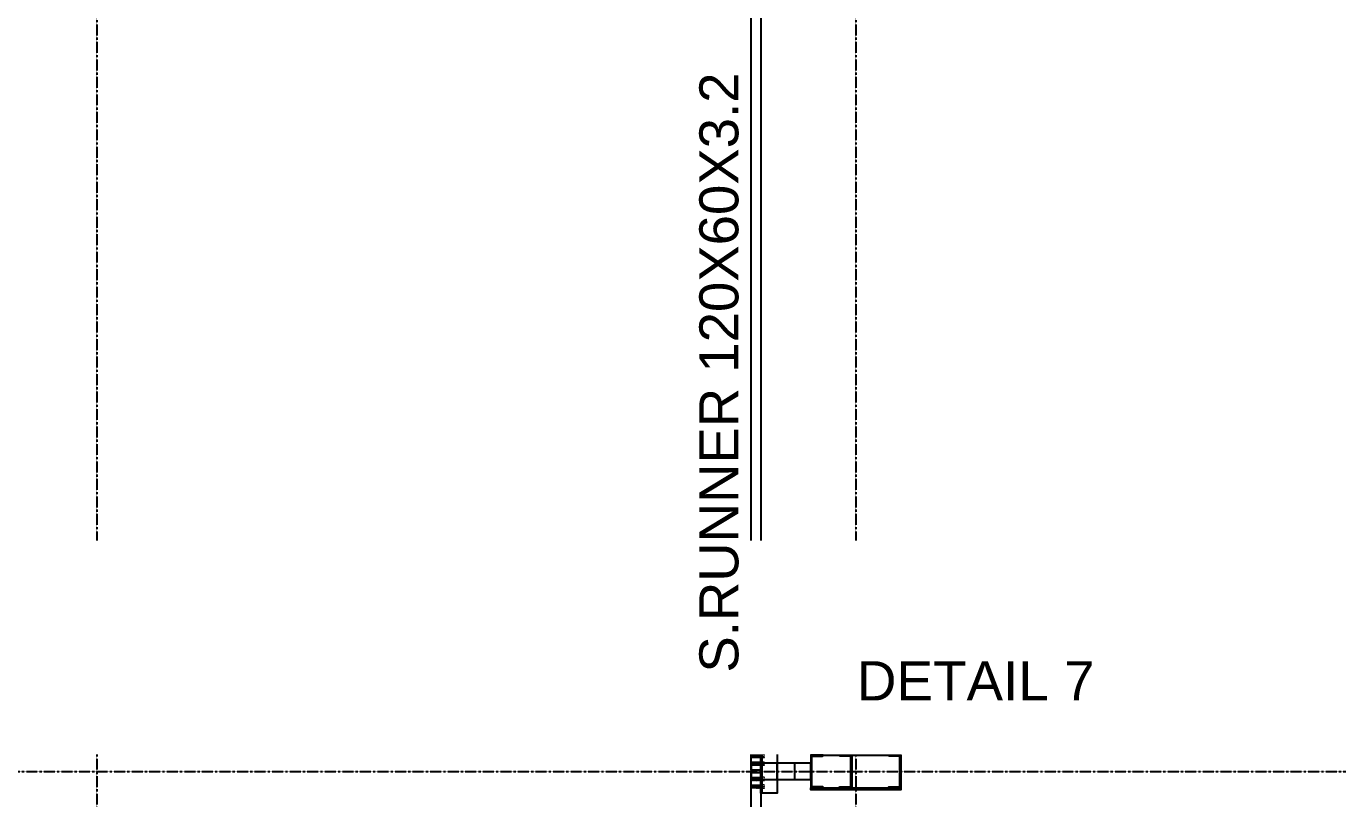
# Model space of a CAD drawing. Header units: millimetres. Extents: x 3470347 to 5996549, y -3470518 to 17149644.
# Drawn here: x 4990459 to 4998478, y 6781624 to 6786348 of the extents above; entities that cross this region are included whole.
import ezdxf
from ezdxf.enums import TextEntityAlignment as Align

# ---------------------------------------------------------------- set-up
doc = ezdxf.new("R2010")
doc.units = ezdxf.units.MM
doc.header["$MEASUREMENT"] = 0
doc.linetypes.add('CENTERX2', pattern=[4, 2.5, -0.5, 0.5, -0.5])
doc.linetypes.add('Continous', pattern=[0])
doc.layers.get('0').update_dxf_attribs({"linetype": 'CONTINUOUS', "lineweight": 25})
doc.layers.add('5', color=3, linetype='CONTINUOUS')
doc.layers.add('lintel', color=2, linetype='CONTINUOUS')
for name, color, linetype, lineweight in [('6 TEXT', 7, 'CONTINUOUS', 25), ('channnel', 2, 'CONTINUOUS', 15), ('rRCC 2', 40, 'CONTINUOUS', 15)]:
    doc.layers.add(name, color=color, linetype=linetype, lineweight=lineweight)
doc.layers.add('rFOUNDATION', color=7, linetype='Continous', lineweight=15, true_color=0xd26722)
doc.styles.add('PDF Arial', font='arial.ttf')
doc.styles.add('TEXT3', font='geniso.shx')
doc.styles.add('TITLE', font='arial.ttf')

msp = doc.modelspace()

# ---------------------------------------------------------------- hatches: boundary and pattern name
at = {"layer": '6 TEXT', "linetype": 'ByBlock'}
h = msp.add_hatch(color=8, dxfattribs=at)
h.dxf.hatch_style = 1
h.paths.add_polyline_path([(4995262.08, 6781885.67), (4995328.08, 6781885.67, 0.4142136), (4995331.08, 6781888.67), (4995331.08, 6781891.67), (4995256.08, 6781891.67), (4995256.08, 6781691.67), (4995331.08, 6781691.67), (4995331.08, 6781694.67, 0.4142136), (4995328.08, 6781697.67), (4995262.08, 6781697.67)])
h = msp.add_hatch(color=8, dxfattribs=at)
h.dxf.hatch_style = 1
h.paths.add_polyline_path([(4995800.08, 6781885.67), (4995734.08, 6781885.67, -0.4142136), (4995731.08, 6781888.67), (4995731.08, 6781891.67), (4995806.08, 6781891.67), (4995806.08, 6781691.67), (4995731.08, 6781691.67), (4995731.08, 6781694.67, -0.4142136), (4995734.08, 6781697.67), (4995800.08, 6781697.67)])

# ---------------------------------------------------------------- linework, layer by layer
at = {"color": 3}
msp.add_line((4994959.08, 6781658.34), (4994959.08, 6781925.01), dxfattribs=at)
at = {"color": 8, "linetype": 'ByBlock'}
for p, q in [((4994959.08, 6781893.01), (4994891.08, 6781893.01)), ((4994959.08, 6781885.01), (4994891.08, 6781885.01)), ((4994959.08, 6781877.01), (4994891.08, 6781877.01)), ((4994959.08, 6781846.34), (4994891.08, 6781846.34)), ((4994959.08, 6781838.34), (4994891.08, 6781838.34)), ((4994959.08, 6781838.34), (4994891.08, 6781838.34)), ((4994959.08, 6781830.34), (4994891.08, 6781830.34)), ((4994959.08, 6781753.01), (4994891.08, 6781753.01)), ((4994959.08, 6781745.01), (4994891.08, 6781745.01)), ((4994959.08, 6781745.01), (4994891.08, 6781745.01)), ((4994959.08, 6781737.01), (4994891.08, 6781737.01)), ((4994959.08, 6781706.34), (4994891.08, 6781706.34)), ((4994959.08, 6781698.34), (4994891.08, 6781698.34)), ((4994959.08, 6781690.34), (4994891.08, 6781690.34))]:
    msp.add_line(p, q, dxfattribs=at)
at = {"color": 2}
for p, q in [((4994951.08, 6781798.34), (4994891.08, 6781798.34)), ((4994951.08, 6781798.34), (4994891.08, 6781798.34)), ((4994951.08, 6781785.01), (4994891.08, 6781785.01)), ((4994951.08, 6781785.01), (4994891.08, 6781785.01))]:
    msp.add_line(p, q, dxfattribs=at)
at = {"color": 6, "linetype": 'ByBlock'}
for points in [[(4994951.08, 6781798.34), (4994891.08, 6781798.34), (4994891.08, 6786662.01), (4994951.08, 6786662.01)], [(4994951.08, 6777759.34), (4994891.08, 6777759.34), (4994891.08, 6781785.01), (4994951.08, 6781785.01)]]:
    msp.add_lwpolyline(points, close=True, dxfattribs=at)
at = {"color": 3}
for points in [[(4995051.08, 6781925.01), (4995051.08, 6781658.34), (4994951.08, 6781658.34), (4994951.08, 6781925.01)], [(4994951.08, 6781741.67), (4995051.08, 6781741.67), (4995051.08, 6781841.67), (4994951.08, 6781841.67)], [(4995156.08, 6781741.67), (4995256.08, 6781741.67), (4995256.08, 6781841.67), (4995156.08, 6781841.67)]]:
    msp.add_lwpolyline(points, close=True, dxfattribs=at)
at = {"layer": '6 TEXT', "color": 8, "linetype": 'CENTERX2', "ltscale": 0.5}
for p, q in [((4990891.08, 6817657.4), (4990891.08, 6774264.13)), ((4995531.08, 6817657.4), (4995531.08, 6774264.13))]:
    msp.add_line(p, q, dxfattribs=at)
at = {"layer": '6 TEXT', "color": 6, "linetype": 'ByBlock'}
for points in [[(4995331.08, 6781888.67), (4995331.08, 6781891.67), (4995256.08, 6781891.67), (4995256.08, 6781691.67), (4995331.08, 6781691.67), (4995331.08, 6781694.67, 0.4142136), (4995328.08, 6781697.67), (4995262.08, 6781697.67), (4995262.08, 6781885.67), (4995328.08, 6781885.67, 0.4142136)], [(4995731.08, 6781888.67), (4995731.08, 6781891.67), (4995806.08, 6781891.67), (4995806.08, 6781691.67), (4995731.08, 6781691.67), (4995731.08, 6781694.67, -0.4142136), (4995734.08, 6781697.67), (4995800.08, 6781697.67), (4995800.08, 6781885.67), (4995734.08, 6781885.67, -0.4142136)]]:
    msp.add_lwpolyline(points, format="xyb", close=True, dxfattribs=at)
at = {"layer": '6 TEXT', "color": 8, "linetype": 'CENTERX2', "ltscale": 0.5}
msp.add_lwpolyline([(4982503.56, 6781791.67), (5022418.94, 6781791.67)], dxfattribs=at)
at = {"layer": 'channnel', "color": 8, "linetype": 'ByBlock'}
for p, q in [((4994959.08, 6781893.01), (4994891.08, 6781893.01)), ((4994891.08, 6781893.01), (4994891.08, 6781877.01)), ((4994959.08, 6781877.01), (4994891.08, 6781877.01)), ((4994959.08, 6781846.34), (4994891.08, 6781846.34)), ((4994891.08, 6781846.34), (4994891.08, 6781830.34)), ((4994959.08, 6781830.34), (4994891.08, 6781830.34)), ((4994944.68, 6781877.01), (4994944.68, 6781893.01)), ((4994944.68, 6781830.34), (4994944.68, 6781846.34)), ((4994959.08, 6781895.67), (4994959.08, 6781874.34)), ((4994971.4, 6781895.67), (4994959.08, 6781895.67)), ((4994959.08, 6781885.01), (4994971.4, 6781885.01)), ((4994971.4, 6781874.34), (4994959.08, 6781874.34)), ((4994959.08, 6781849.01), (4994959.08, 6781827.67)), ((4994971.4, 6781849.01), (4994959.08, 6781849.01)), ((4994959.08, 6781838.34), (4994971.4, 6781838.34)), ((4994971.4, 6781827.67), (4994959.08, 6781827.67)), ((4994959.08, 6781753.01), (4994891.08, 6781753.01)), ((4994891.08, 6781737.01), (4994891.08, 6781753.01)), ((4994944.68, 6781753.01), (4994944.68, 6781737.01)), ((4994959.08, 6781734.34), (4994959.08, 6781755.67)), ((4994971.4, 6781755.67), (4994959.08, 6781755.67)), ((4994959.08, 6781745.01), (4994971.4, 6781745.01)), ((4994959.08, 6781737.01), (4994891.08, 6781737.01)), ((4994959.08, 6781706.34), (4994891.08, 6781706.34)), ((4994891.08, 6781690.34), (4994891.08, 6781706.34)), ((4994959.08, 6781690.34), (4994891.08, 6781690.34)), ((4994944.68, 6781706.34), (4994944.68, 6781690.34)), ((4994971.4, 6781734.34), (4994959.08, 6781734.34)), ((4994959.08, 6781687.67), (4994959.08, 6781709.01)), ((4994971.4, 6781709.01), (4994959.08, 6781709.01)), ((4994959.08, 6781698.34), (4994971.4, 6781698.34)), ((4994971.4, 6781687.67), (4994959.08, 6781687.67))]:
    msp.add_line(p, q, dxfattribs=at)
at = {"layer": 'channnel', "color": 8, "linetype": 'Continuous'}
for p, q in [((4994896.87, 6781877.59), (4994891.08, 6781890.02)), ((4994895.63, 6781877.01), (4994891.08, 6781886.76)), ((4994893.84, 6781877.59), (4994891.08, 6781883.51)), ((4994892.59, 6781877.01), (4994891.08, 6781880.26)), ((4994896.87, 6781830.92), (4994891.08, 6781843.35)), ((4994895.63, 6781830.34), (4994891.08, 6781840.1)), ((4994893.84, 6781830.92), (4994891.08, 6781836.84)), ((4994892.59, 6781830.34), (4994891.08, 6781833.59)), ((4994898.66, 6781877.01), (4994891.47, 6781892.43)), ((4994898.66, 6781830.34), (4994891.47, 6781845.76)), ((4994899.91, 6781877.59), (4994892.72, 6781893.01)), ((4994899.91, 6781830.92), (4994892.72, 6781846.34)), ((4994901.7, 6781877.01), (4994894.51, 6781892.43)), ((4994901.7, 6781830.34), (4994894.51, 6781845.76)), ((4994902.94, 6781877.59), (4994895.75, 6781893.01)), ((4994902.94, 6781830.92), (4994895.75, 6781846.34)), ((4994904.73, 6781877.01), (4994897.54, 6781892.43)), ((4994904.73, 6781830.34), (4994897.54, 6781845.76)), ((4994906.25, 6781877.01), (4994898.79, 6781893.01)), ((4994906.25, 6781830.34), (4994898.79, 6781846.34)), ((4994907.49, 6781877.59), (4994900.58, 6781892.43)), ((4994907.49, 6781830.92), (4994900.58, 6781845.76)), ((4994909.28, 6781877.01), (4994901.82, 6781893.01)), ((4994909.28, 6781830.34), (4994901.82, 6781846.34)), ((4994910.53, 6781877.59), (4994903.61, 6781892.43)), ((4994910.53, 6781830.92), (4994903.61, 6781845.76)), ((4994912.32, 6781877.01), (4994904.86, 6781893.01)), ((4994912.32, 6781830.34), (4994904.86, 6781846.34)), ((4994913.56, 6781877.59), (4994906.64, 6781892.43)), ((4994913.56, 6781830.92), (4994906.64, 6781845.76)), ((4994915.35, 6781877.01), (4994907.89, 6781893.01)), ((4994915.35, 6781830.34), (4994907.89, 6781846.34)), ((4994916.6, 6781877.59), (4994909.68, 6781892.43)), ((4994916.6, 6781830.92), (4994909.68, 6781845.76)), ((4994918.39, 6781877.01), (4994910.92, 6781893.01)), ((4994918.39, 6781830.34), (4994910.92, 6781846.34)), ((4994919.63, 6781877.59), (4994912.71, 6781892.43)), ((4994919.63, 6781830.92), (4994912.71, 6781845.76)), ((4994921.42, 6781877.01), (4994913.96, 6781893.01)), ((4994921.42, 6781830.34), (4994913.96, 6781846.34)), ((4994922.67, 6781877.59), (4994915.75, 6781892.43)), ((4994922.67, 6781830.92), (4994915.75, 6781845.76)), ((4994924.45, 6781877.01), (4994916.99, 6781893.01)), ((4994924.45, 6781830.34), (4994916.99, 6781846.34)), ((4994925.7, 6781877.59), (4994918.78, 6781892.43)), ((4994925.7, 6781830.92), (4994918.78, 6781845.76)), ((4994927.49, 6781877.01), (4994920.03, 6781893.01)), ((4994927.49, 6781830.34), (4994920.03, 6781846.34)), ((4994922.07, 6781877.59), (4994921.82, 6781892.43)), ((4994922.07, 6781830.92), (4994921.82, 6781845.76)), ((4994929.92, 6781877.01), (4994922.46, 6781893.01)), ((4994929.92, 6781830.34), (4994922.46, 6781846.34)), ((4994923.86, 6781877.01), (4994923.06, 6781893.01)), ((4994923.86, 6781830.34), (4994923.06, 6781846.34)), ((4994931.17, 6781877.59), (4994924.25, 6781892.43)), ((4994931.17, 6781830.92), (4994924.25, 6781845.76)), ((4994925.1, 6781877.59), (4994924.85, 6781892.43)), ((4994925.1, 6781830.92), (4994924.85, 6781845.76)), ((4994932.96, 6781877.01), (4994925.5, 6781893.01)), ((4994932.96, 6781830.34), (4994925.5, 6781846.34)), ((4994926.89, 6781877.01), (4994926.1, 6781893.01)), ((4994926.89, 6781830.34), (4994926.1, 6781846.34)), ((4994934.21, 6781877.59), (4994927.29, 6781892.43)), ((4994934.21, 6781830.92), (4994927.29, 6781845.76)), ((4994928.14, 6781877.59), (4994927.88, 6781892.43)), ((4994928.14, 6781830.92), (4994927.88, 6781845.76)), ((4994935.99, 6781877.01), (4994928.53, 6781893.01)), ((4994935.99, 6781830.34), (4994928.53, 6781846.34)), ((4994930.17, 6781892.76), (4994930.05, 6781893.01)), ((4994930.17, 6781846.09), (4994930.05, 6781846.34)), ((4994937.24, 6781877.59), (4994930.32, 6781892.43)), ((4994937.24, 6781830.92), (4994930.32, 6781845.76)), ((4994939.03, 6781877.01), (4994931.57, 6781893.01)), ((4994939.03, 6781830.34), (4994931.57, 6781846.34)), ((4994933.2, 6781892.76), (4994933.08, 6781893.01)), ((4994933.2, 6781846.09), (4994933.08, 6781846.34)), ((4994940.27, 6781877.59), (4994933.35, 6781892.43)), ((4994940.27, 6781830.92), (4994933.35, 6781845.76)), ((4994942.06, 6781877.01), (4994934.6, 6781893.01)), ((4994942.06, 6781830.34), (4994934.6, 6781846.34)), ((4994936.23, 6781892.76), (4994936.12, 6781893.01)), ((4994936.23, 6781846.09), (4994936.12, 6781846.34)), ((4994943.31, 6781877.59), (4994936.39, 6781892.43)), ((4994943.31, 6781830.92), (4994936.39, 6781845.76)), ((4994944.68, 6781877.9), (4994937.64, 6781893.01)), ((4994944.68, 6781831.23), (4994937.64, 6781846.34)), ((4994939.27, 6781892.76), (4994939.15, 6781893.01)), ((4994939.27, 6781846.09), (4994939.15, 6781846.34)), ((4994944.68, 6781881.15), (4994939.42, 6781892.43)), ((4994944.68, 6781834.49), (4994939.42, 6781845.76)), ((4994944.68, 6781884.41), (4994940.67, 6781893.01)), ((4994944.68, 6781837.74), (4994940.67, 6781846.34)), ((4994942.3, 6781892.76), (4994942.19, 6781893.01)), ((4994942.3, 6781846.09), (4994942.19, 6781846.34)), ((4994944.68, 6781887.66), (4994942.46, 6781892.43)), ((4994944.68, 6781840.99), (4994942.46, 6781845.76)), ((4994944.68, 6781890.91), (4994943.7, 6781893.01)), ((4994944.68, 6781844.25), (4994943.7, 6781846.34)), ((4994945.34, 6781892.76), (4994945.22, 6781893.01)), ((4994945.34, 6781846.09), (4994945.22, 6781846.34)), ((4994892.59, 6781753.01), (4994891.08, 6781749.76)), ((4994895.63, 6781753.01), (4994891.08, 6781743.25)), ((4994893.84, 6781752.43), (4994891.08, 6781746.5)), ((4994896.87, 6781752.43), (4994891.08, 6781740)), ((4994898.66, 6781753.01), (4994891.47, 6781737.59)), ((4994899.91, 6781752.43), (4994892.72, 6781737.01)), ((4994901.7, 6781753.01), (4994894.51, 6781737.59)), ((4994902.94, 6781752.43), (4994895.75, 6781737.01)), ((4994904.73, 6781753.01), (4994897.54, 6781737.59)), ((4994906.25, 6781753.01), (4994898.79, 6781737.01)), ((4994907.49, 6781752.43), (4994900.58, 6781737.59)), ((4994909.28, 6781753.01), (4994901.82, 6781737.01)), ((4994910.53, 6781752.43), (4994903.61, 6781737.59)), ((4994912.32, 6781753.01), (4994904.86, 6781737.01)), ((4994913.56, 6781752.43), (4994906.64, 6781737.59)), ((4994915.35, 6781753.01), (4994907.89, 6781737.01)), ((4994916.6, 6781752.43), (4994909.68, 6781737.59)), ((4994918.39, 6781753.01), (4994910.92, 6781737.01)), ((4994919.63, 6781752.43), (4994912.71, 6781737.59)), ((4994921.42, 6781753.01), (4994913.96, 6781737.01)), ((4994922.67, 6781752.43), (4994915.75, 6781737.59)), ((4994924.45, 6781753.01), (4994916.99, 6781737.01)), ((4994925.7, 6781752.43), (4994918.78, 6781737.59)), ((4994927.49, 6781753.01), (4994920.03, 6781737.01)), ((4994922.07, 6781752.43), (4994921.82, 6781737.59)), ((4994929.92, 6781753.01), (4994922.46, 6781737.01)), ((4994923.86, 6781753.01), (4994923.06, 6781737.01)), ((4994931.17, 6781752.43), (4994924.25, 6781737.59)), ((4994925.1, 6781752.43), (4994924.85, 6781737.59)), ((4994932.96, 6781753.01), (4994925.5, 6781737.01)), ((4994926.89, 6781753.01), (4994926.1, 6781737.01)), ((4994934.21, 6781752.43), (4994927.29, 6781737.59)), ((4994928.14, 6781752.43), (4994927.88, 6781737.59)), ((4994935.99, 6781753.01), (4994928.53, 6781737.01)), ((4994937.24, 6781752.43), (4994930.32, 6781737.59)), ((4994939.03, 6781753.01), (4994931.57, 6781737.01)), ((4994940.27, 6781752.43), (4994933.35, 6781737.59)), ((4994942.06, 6781753.01), (4994934.6, 6781737.01)), ((4994943.31, 6781752.43), (4994936.39, 6781737.59)), ((4994944.68, 6781752.11), (4994937.64, 6781737.01)), ((4994944.68, 6781748.86), (4994939.42, 6781737.59)), ((4994944.68, 6781745.61), (4994940.67, 6781737.01)), ((4994892.59, 6781706.34), (4994891.08, 6781703.09)), ((4994895.63, 6781706.34), (4994891.08, 6781696.58)), ((4994893.84, 6781705.76), (4994891.08, 6781699.84)), ((4994896.87, 6781705.76), (4994891.08, 6781693.33)), ((4994898.66, 6781706.34), (4994891.47, 6781690.92)), ((4994899.91, 6781705.76), (4994892.72, 6781690.34)), ((4994901.7, 6781706.34), (4994894.51, 6781690.92)), ((4994902.94, 6781705.76), (4994895.75, 6781690.34)), ((4994904.73, 6781706.34), (4994897.54, 6781690.92)), ((4994906.25, 6781706.34), (4994898.79, 6781690.34)), ((4994907.49, 6781705.76), (4994900.58, 6781690.92)), ((4994909.28, 6781706.34), (4994901.82, 6781690.34)), ((4994910.53, 6781705.76), (4994903.61, 6781690.92)), ((4994912.32, 6781706.34), (4994904.86, 6781690.34)), ((4994913.56, 6781705.76), (4994906.64, 6781690.92)), ((4994915.35, 6781706.34), (4994907.89, 6781690.34)), ((4994916.6, 6781705.76), (4994909.68, 6781690.92)), ((4994918.39, 6781706.34), (4994910.92, 6781690.34)), ((4994919.63, 6781705.76), (4994912.71, 6781690.92)), ((4994921.42, 6781706.34), (4994913.96, 6781690.34)), ((4994922.67, 6781705.76), (4994915.75, 6781690.92)), ((4994924.45, 6781706.34), (4994916.99, 6781690.34)), ((4994925.7, 6781705.76), (4994918.78, 6781690.92)), ((4994927.49, 6781706.34), (4994920.03, 6781690.34)), ((4994922.07, 6781705.76), (4994921.82, 6781690.92)), ((4994929.92, 6781706.34), (4994922.46, 6781690.34)), ((4994923.86, 6781706.34), (4994923.06, 6781690.34)), ((4994931.17, 6781705.76), (4994924.25, 6781690.92)), ((4994925.1, 6781705.76), (4994924.85, 6781690.92)), ((4994932.96, 6781706.34), (4994925.5, 6781690.34)), ((4994926.89, 6781706.34), (4994926.1, 6781690.34)), ((4994934.21, 6781705.76), (4994927.29, 6781690.92)), ((4994928.14, 6781705.76), (4994927.88, 6781690.92)), ((4994935.99, 6781706.34), (4994928.53, 6781690.34)), ((4994930.17, 6781737.26), (4994930.05, 6781737.01)), ((4994930.17, 6781690.59), (4994930.05, 6781690.34)), ((4994937.24, 6781705.76), (4994930.32, 6781690.92)), ((4994939.03, 6781706.34), (4994931.57, 6781690.34)), ((4994933.2, 6781737.26), (4994933.08, 6781737.01)), ((4994933.2, 6781690.59), (4994933.08, 6781690.34)), ((4994940.27, 6781705.76), (4994933.35, 6781690.92)), ((4994942.06, 6781706.34), (4994934.6, 6781690.34)), ((4994936.23, 6781737.26), (4994936.12, 6781737.01)), ((4994936.23, 6781690.59), (4994936.12, 6781690.34)), ((4994943.31, 6781705.76), (4994936.39, 6781690.92)), ((4994944.68, 6781705.45), (4994937.64, 6781690.34)), ((4994939.27, 6781737.26), (4994939.15, 6781737.01)), ((4994939.27, 6781690.59), (4994939.15, 6781690.34)), ((4994944.68, 6781702.19), (4994939.42, 6781690.92)), ((4994944.68, 6781698.94), (4994940.67, 6781690.34)), ((4994942.3, 6781737.26), (4994942.19, 6781737.01)), ((4994942.3, 6781690.59), (4994942.19, 6781690.34)), ((4994944.68, 6781742.35), (4994942.46, 6781737.59)), ((4994944.68, 6781695.69), (4994942.46, 6781690.92)), ((4994944.68, 6781739.1), (4994943.7, 6781737.01)), ((4994944.68, 6781692.43), (4994943.7, 6781690.34)), ((4994945.34, 6781737.26), (4994945.22, 6781737.01)), ((4994945.34, 6781690.59), (4994945.22, 6781690.34))]:
    msp.add_line(p, q, dxfattribs=at)
for centre, radius, start, end in [((4994892.1, 6781892.72), 0.688, 25, 205), ((4994892.1, 6781846.05), 0.688, 25, 205), ((4994893.22, 6781877.3), 0.688, 205, 25), ((4994893.22, 6781830.63), 0.688, 205, 25), ((4994895.13, 6781892.72), 0.688, 25, 205), ((4994895.13, 6781846.05), 0.688, 25, 205), ((4994896.25, 6781877.3), 0.687, 205, 25), ((4994896.25, 6781830.63), 0.687, 205, 25), ((4994898.16, 6781892.72), 0.688, 25, 205), ((4994898.16, 6781846.05), 0.688, 25, 205), ((4994899.29, 6781877.3), 0.688, 205, 25), ((4994899.29, 6781830.63), 0.688, 205, 25), ((4994901.2, 6781892.72), 0.688, 25, 205), ((4994901.2, 6781846.05), 0.688, 25, 205), ((4994902.32, 6781877.3), 0.688, 205, 25), ((4994902.32, 6781830.63), 0.688, 205, 25), ((4994904.23, 6781892.72), 0.688, 25, 205), ((4994904.23, 6781846.05), 0.688, 25, 205), ((4994906.87, 6781877.3), 0.688, 205, 25), ((4994906.87, 6781830.63), 0.688, 205, 25), ((4994907.27, 6781892.72), 0.688, 25, 205), ((4994907.27, 6781846.05), 0.688, 25, 205), ((4994909.91, 6781877.3), 0.688, 205, 25), ((4994909.91, 6781830.63), 0.688, 205, 25), ((4994910.3, 6781892.72), 0.688, 25, 205), ((4994910.3, 6781846.05), 0.688, 25, 205), ((4994912.94, 6781877.3), 0.687, 205, 25), ((4994912.94, 6781830.63), 0.687, 205, 25), ((4994913.34, 6781892.72), 0.687, 25, 205), ((4994913.34, 6781846.05), 0.687, 25, 205), ((4994915.97, 6781877.3), 0.688, 205, 25), ((4994915.97, 6781830.63), 0.688, 205, 25), ((4994916.37, 6781892.72), 0.688, 25, 205), ((4994916.37, 6781846.05), 0.688, 25, 205), ((4994919.01, 6781877.3), 0.688, 205, 25), ((4994919.01, 6781830.63), 0.688, 205, 25), ((4994919.4, 6781892.72), 0.688, 25, 205), ((4994919.4, 6781846.05), 0.688, 25, 205), ((4994922.04, 6781877.3), 0.687, 205, 25), ((4994922.04, 6781830.63), 0.687, 205, 25), ((4994922.44, 6781892.72), 0.688, 25, 205), ((4994922.44, 6781846.05), 0.688, 25, 205), ((4994924.24, 6781872.27), 5.75, 55.569041, 112.192993), ((4994924.24, 6781825.6), 5.75, 55.569041, 112.192993), ((4994925.71, 6781897.75), 5.75, 235.569041, 292.192993), ((4994925.71, 6781851.08), 5.75, 235.569041, 292.192993), ((4994924.48, 6781877.3), 0.688, 205, 25), ((4994924.48, 6781830.63), 0.688, 205, 25), ((4994924.88, 6781892.72), 0.687, 25, 205), ((4994924.88, 6781846.05), 0.687, 25, 205), ((4994925.08, 6781877.3), 0.688, 205, 25), ((4994925.08, 6781830.63), 0.688, 205, 25), ((4994925.47, 6781892.72), 0.688, 25, 205), ((4994925.47, 6781846.05), 0.688, 25, 205), ((4994927.51, 6781877.3), 0.687, 205, 25), ((4994927.51, 6781830.63), 0.687, 205, 25), ((4994927.91, 6781892.72), 0.688, 25, 205), ((4994927.91, 6781846.05), 0.688, 25, 205), ((4994930.55, 6781877.3), 0.687, 205, 25), ((4994930.55, 6781830.63), 0.687, 205, 25), ((4994930.94, 6781892.72), 0.688, 25, 205), ((4994930.94, 6781846.05), 0.688, 25, 205), ((4994933.58, 6781877.3), 0.687, 205, 25), ((4994933.58, 6781830.63), 0.687, 205, 25), ((4994933.98, 6781892.72), 0.688, 25, 205), ((4994933.98, 6781846.05), 0.688, 25, 205), ((4994936.62, 6781877.3), 0.687, 205, 25), ((4994936.62, 6781830.63), 0.687, 205, 25), ((4994937.01, 6781892.72), 0.688, 25, 205), ((4994937.01, 6781846.05), 0.688, 25, 205), ((4994939.65, 6781877.3), 0.687, 205, 25), ((4994939.65, 6781830.63), 0.687, 205, 25), ((4994940.05, 6781892.72), 0.688, 25, 205), ((4994940.05, 6781846.05), 0.688, 25, 205), ((4994942.69, 6781877.3), 0.687, 205, 25), ((4994942.69, 6781830.63), 0.687, 205, 25), ((4994943.08, 6781892.72), 0.688, 25, 205), ((4994943.08, 6781846.05), 0.688, 25, 205), ((4994893.22, 6781752.72), 0.688, 335, 155), ((4994896.25, 6781752.72), 0.687, 335, 155), ((4994899.29, 6781752.72), 0.688, 335, 155), ((4994902.32, 6781752.72), 0.688, 335, 155), ((4994906.87, 6781752.72), 0.688, 335, 155), ((4994909.91, 6781752.72), 0.688, 335, 155), ((4994912.94, 6781752.72), 0.687, 335, 155), ((4994915.97, 6781752.72), 0.688, 335, 155), ((4994919.01, 6781752.72), 0.688, 335, 155), ((4994922.04, 6781752.72), 0.687, 335, 155), ((4994924.24, 6781757.75), 5.75, 247.807007, 304.430959), ((4994924.48, 6781752.72), 0.688, 335, 155), ((4994925.08, 6781752.72), 0.688, 335, 155), ((4994927.51, 6781752.72), 0.687, 335, 155), ((4994930.55, 6781752.72), 0.687, 335, 155), ((4994933.58, 6781752.72), 0.687, 335, 155), ((4994936.62, 6781752.72), 0.687, 335, 155), ((4994939.65, 6781752.72), 0.687, 335, 155), ((4994942.69, 6781752.72), 0.687, 335, 155), ((4994892.1, 6781737.3), 0.688, 155, 335), ((4994892.1, 6781690.63), 0.688, 155, 335), ((4994893.22, 6781706.05), 0.688, 335, 155), ((4994895.13, 6781737.3), 0.688, 155, 335), ((4994895.13, 6781690.63), 0.688, 155, 335), ((4994896.25, 6781706.05), 0.687, 335, 155), ((4994898.16, 6781737.3), 0.688, 155, 335), ((4994898.16, 6781690.63), 0.688, 155, 335), ((4994899.29, 6781706.05), 0.688, 335, 155), ((4994901.2, 6781737.3), 0.688, 155, 335), ((4994901.2, 6781690.63), 0.688, 155, 335), ((4994902.32, 6781706.05), 0.688, 335, 155), ((4994904.23, 6781737.3), 0.688, 155, 335), ((4994904.23, 6781690.63), 0.688, 155, 335), ((4994906.87, 6781706.05), 0.688, 335, 155), ((4994907.27, 6781737.3), 0.688, 155, 335), ((4994907.27, 6781690.63), 0.688, 155, 335), ((4994909.91, 6781706.05), 0.688, 335, 155), ((4994910.3, 6781737.3), 0.688, 155, 335), ((4994910.3, 6781690.63), 0.688, 155, 335), ((4994912.94, 6781706.05), 0.687, 335, 155), ((4994913.34, 6781737.3), 0.687, 155, 335), ((4994913.34, 6781690.63), 0.687, 155, 335), ((4994915.97, 6781706.05), 0.688, 335, 155), ((4994916.37, 6781737.3), 0.688, 155, 335), ((4994916.37, 6781690.63), 0.688, 155, 335), ((4994919.01, 6781706.05), 0.688, 335, 155), ((4994919.4, 6781737.3), 0.688, 155, 335), ((4994919.4, 6781690.63), 0.688, 155, 335), ((4994922.04, 6781706.05), 0.687, 335, 155), ((4994922.44, 6781737.3), 0.688, 155, 335), ((4994922.44, 6781690.63), 0.688, 155, 335), ((4994924.24, 6781711.08), 5.75, 247.807007, 304.430959), ((4994925.71, 6781732.27), 5.75, 67.807007, 124.430959), ((4994925.71, 6781685.6), 5.75, 67.807007, 124.430959), ((4994924.48, 6781706.05), 0.688, 335, 155), ((4994924.88, 6781737.3), 0.687, 155, 335), ((4994924.88, 6781690.63), 0.687, 155, 335), ((4994925.08, 6781706.05), 0.688, 335, 155), ((4994925.47, 6781737.3), 0.688, 155, 335), ((4994925.47, 6781690.63), 0.688, 155, 335), ((4994927.51, 6781706.05), 0.687, 335, 155), ((4994927.91, 6781737.3), 0.688, 155, 335), ((4994927.91, 6781690.63), 0.688, 155, 335), ((4994930.55, 6781706.05), 0.687, 335, 155), ((4994930.94, 6781737.3), 0.688, 155, 335), ((4994930.94, 6781690.63), 0.688, 155, 335), ((4994933.58, 6781706.05), 0.687, 335, 155), ((4994933.98, 6781737.3), 0.688, 155, 335), ((4994933.98, 6781690.63), 0.688, 155, 335), ((4994936.62, 6781706.05), 0.687, 335, 155), ((4994937.01, 6781737.3), 0.688, 155, 335), ((4994937.01, 6781690.63), 0.688, 155, 335), ((4994939.65, 6781706.05), 0.687, 335, 155), ((4994940.05, 6781737.3), 0.688, 155, 335), ((4994940.05, 6781690.63), 0.688, 155, 335), ((4994942.69, 6781706.05), 0.687, 335, 155), ((4994943.08, 6781737.3), 0.688, 155, 335), ((4994943.08, 6781690.63), 0.688, 155, 335)]:
    msp.add_arc(centre, radius, start, end, dxfattribs=at)
at = {"layer": 'channnel', "color": 8, "linetype": 'ByBlock'}
for centre in [(4994957.86, 6781890.34), (4994957.86, 6781879.67), (4994957.86, 6781843.67), (4994957.86, 6781833.01), (4994957.86, 6781750.34), (4994957.86, 6781739.67), (4994957.86, 6781703.67), (4994957.86, 6781693.01)]:
    msp.add_arc(centre, 14.55, 338.498425, 21.501575, dxfattribs=at)
at = {"layer": 'lintel', "color": 1, "linetype": 'ByBlock'}
for points in [[(4995531.08, 6782501.65), (4997017.86, 6782501.65), (4997017.86, 6782148.96), (4995531.08, 6782148.96)], [(4995256.08, 6781891.67), (4995806.08, 6781891.67), (4995806.08, 6781903.67), (4995256.08, 6781903.67)], [(4995256.08, 6781691.67), (4995806.08, 6781691.67), (4995806.08, 6781679.67), (4995256.08, 6781679.67)]]:
    msp.add_lwpolyline(points, close=True, dxfattribs=at)
at = {"layer": 'lintel', "color": 5, "linetype": 'ByBlock'}
msp.add_lwpolyline([(4994891.08, 6781841.67), (4994891.08, 6781741.67), (4995256.08, 6781741.67), (4995256.08, 6781841.67), (4994891.08, 6781841.67)], dxfattribs=at)
at = {"layer": 'rFOUNDATION', "linetype": 'ByBlock'}
msp.add_lwpolyline([(4994891.08, 6807605.67), (5011641.08, 6807605.67), (5011641.08, 6777237.67), (4994891.08, 6777237.67)], close=True, dxfattribs=at)

# ---------------------------------------------------------------- texts
at = {"layer": '5', "linetype": 'ByBlock', "style": 'TITLE'}
msp.add_text('DETAIL 7', height=240, dxfattribs=at).set_placement((4996263.9, 6782345.47), align=Align.MIDDLE_CENTER)
at = {"layer": 'rRCC 2', "style": 'PDF Arial'}
msp.add_text('S.RUNNER 120X60X3.2', height=238.6884, rotation=90, dxfattribs=at).set_placement((4994693.65, 6784230.17), align=Align.MIDDLE_CENTER)

# ---------------------------------------------------------------- next in the draw order: texts
at = {"lineweight": 25, "insert": (4948384.58, 6783079.42, 0), "char_height": 244.7504, "width": 66881.0049, "attachment_point": 1, "style": 'TEXT3', "bg_fill": 2}
msp.add_mtext('{\\ftimes new roman|b0|i0|c0|p0;\\LR.S. NO: 314-1, PEDDATUMIDI,\\PBANTUMILLI , (MANDAL), KRISHNA\\PDISTRICT,  ANDHRA PRADESH}', dxfattribs=at)

# ---------------------------------------------------------------- next in the draw order: hatches: boundary and pattern name
at = {"layer": '6 TEXT', "linetype": 'ByBlock'}
h = msp.add_hatch(color=8, dxfattribs=at)
h.dxf.hatch_style = 1
h.paths.add_polyline_path([(4995262.08, 6781885.67), (4995328.08, 6781885.67, 0.4142136), (4995331.08, 6781888.67), (4995331.08, 6781891.67), (4995256.08, 6781891.67), (4995256.08, 6781691.67), (4995331.08, 6781691.67), (4995331.08, 6781694.67, 0.4142136), (4995328.08, 6781697.67), (4995262.08, 6781697.67)])
h = msp.add_hatch(color=8, dxfattribs=at)
h.dxf.hatch_style = 1
h.paths.add_polyline_path([(4995500.08, 6781885.67), (4995434.08, 6781885.67, -0.4142136), (4995431.08, 6781888.67), (4995431.08, 6781891.67), (4995506.08, 6781891.67), (4995506.08, 6781691.67), (4995431.08, 6781691.67), (4995431.08, 6781694.67, -0.4142136), (4995434.08, 6781697.67), (4995500.08, 6781697.67)])

# ---------------------------------------------------------------- next in the draw order: linework, layer by layer
at = {"layer": '6 TEXT', "color": 6, "linetype": 'ByBlock'}
for points in [[(4995331.08, 6781888.67), (4995331.08, 6781891.67), (4995256.08, 6781891.67), (4995256.08, 6781691.67), (4995331.08, 6781691.67), (4995331.08, 6781694.67, 0.4142136), (4995328.08, 6781697.67), (4995262.08, 6781697.67), (4995262.08, 6781885.67), (4995328.08, 6781885.67, 0.4142136)], [(4995431.08, 6781888.67), (4995431.08, 6781891.67), (4995506.08, 6781891.67), (4995506.08, 6781691.67), (4995431.08, 6781691.67), (4995431.08, 6781694.67, -0.4142136), (4995434.08, 6781697.67), (4995500.08, 6781697.67), (4995500.08, 6781885.67), (4995434.08, 6781885.67, -0.4142136)]]:
    msp.add_lwpolyline(points, format="xyb", close=True, dxfattribs=at)

doc.saveas('drawing.dxf')
